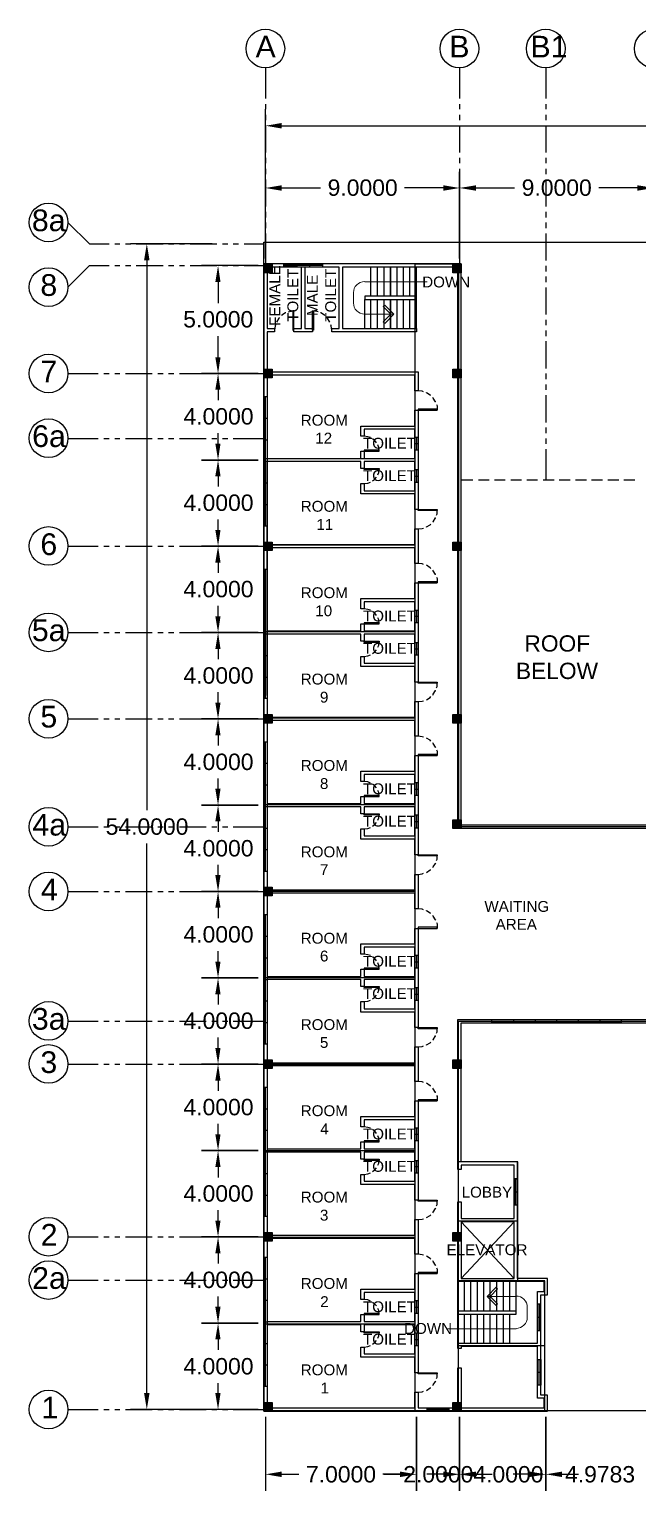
# Model space of a CAD drawing. Header units: metres. Extents: x -7.6 to 67.9, y -7.9 to 65.7.
# Drawn here: x -7.6 to 20.5, y -1.8 to 65.7 of the extents above; entities that cross this region are included whole.
import ezdxf

# ---------------------------------------------------------------- set-up
doc = ezdxf.new("R2010")
doc.units = ezdxf.units.M
for name, color, linetype in [('5 - 5B', 7, 'Continuous'), ('5 - 5C', 3, 'Continuous'), ('5 - 5F', 7, 'Continuous')]:
    doc.layers.add(name, color=color, linetype=linetype)
doc.styles.add('PDF ArialMT', font='arial.ttf')

msp = doc.modelspace()

# ---------------------------------------------------------------- linework, layer by layer
at = {"layer": '5 - 5B'}
for p, q in [((3.211, 55.884), (12.211, 55.884)), ((3.211, 54.884), (3.211, 55.884)), ((12.211, 55.884), (21.211, 55.884)), ((3.211, 49.884), (3.211, 54.884)), ((3.211, 45.884), (3.211, 49.884)), ((3.211, 41.884), (3.211, 45.884)), ((3.211, 37.884), (3.211, 41.884)), ((3.211, 33.884), (3.211, 37.884)), ((3.211, 29.884), (3.211, 33.884)), ((3.211, 25.884), (3.211, 29.884)), ((3.211, 21.884), (3.211, 25.884)), ((3.211, 17.884), (3.211, 21.884)), ((3.211, 13.884), (3.211, 17.884)), ((3.211, 9.884), (3.211, 13.884)), ((3.211, 5.884), (3.211, 9.884)), ((3.211, 1.884), (3.211, 5.884)), ((3.211, 1.884), (10.211, 1.884)), ((10.211, 1.884), (12.211, 1.884)), ((12.211, 1.884), (16.211, 1.884)), ((16.211, 1.884), (21.211, 1.884))]:
    msp.add_line(p, q, dxfattribs=at)
at = {"layer": '5 - 5C'}
for p, q in [((3.211, 55.884), (12.211, 55.884)), ((3.211, 54.884), (3.211, 55.884)), ((12.211, 55.884), (21.211, 55.884)), ((3.211, 49.884), (3.211, 54.884)), ((10.211, 54.884), (3.211, 54.884)), ((10.211, 49.884), (10.211, 54.884)), ((10.211, 54.884), (12.211, 54.884)), ((12.211, 54.884), (12.211, 28.884)), ((3.211, 45.884), (3.211, 49.884)), ((10.211, 49.884), (3.211, 49.884)), ((10.211, 45.884), (10.211, 49.884)), ((3.211, 41.884), (3.211, 45.884)), ((10.211, 45.884), (3.211, 45.884)), ((10.211, 41.884), (10.211, 45.884)), ((3.211, 37.884), (3.211, 41.884)), ((10.211, 41.884), (3.211, 41.884)), ((10.211, 37.884), (10.211, 41.884)), ((3.211, 33.884), (3.211, 37.884)), ((10.211, 37.884), (3.211, 37.884)), ((10.211, 33.884), (10.211, 37.884)), ((3.211, 29.884), (3.211, 33.884)), ((10.211, 33.884), (3.211, 33.884)), ((10.211, 29.884), (10.211, 33.884)), ((3.211, 25.884), (3.211, 29.884)), ((10.211, 29.884), (3.211, 29.884)), ((10.211, 25.884), (10.211, 29.884)), ((12.211, 28.884), (54.211, 28.884)), ((3.211, 21.884), (3.211, 25.884)), ((10.211, 25.884), (3.211, 25.884)), ((10.211, 21.884), (10.211, 25.884)), ((3.211, 17.884), (3.211, 21.884)), ((10.211, 21.884), (3.211, 21.884)), ((10.211, 17.884), (10.211, 21.884)), ((12.211, 19.884), (30.211, 19.884)), ((12.211, 13.384), (12.211, 19.884)), ((3.211, 13.884), (3.211, 17.884)), ((10.211, 17.884), (3.211, 17.884)), ((10.211, 13.884), (10.211, 17.884)), ((3.211, 9.884), (3.211, 13.884)), ((10.211, 13.884), (3.211, 13.884)), ((10.211, 9.884), (10.211, 13.884)), ((14.961, 13.384), (12.211, 13.384)), ((12.211, 10.634), (12.211, 13.384)), ((14.961, 7.884), (14.961, 13.384)), ((14.961, 10.634), (12.211, 10.634)), ((12.211, 7.884), (12.211, 10.634)), ((3.211, 5.884), (3.211, 9.884)), ((10.211, 9.884), (3.211, 9.884)), ((10.211, 5.884), (10.211, 9.884)), ((16.211, 7.884), (12.211, 7.884)), ((12.211, 4.884), (12.211, 7.884)), ((16.211, 4.884), (16.211, 7.884)), ((3.211, 1.884), (3.211, 5.884)), ((10.211, 5.884), (3.211, 5.884)), ((10.211, 1.884), (10.211, 5.884)), ((16.211, 4.884), (12.211, 4.884)), ((12.211, 1.884), (12.211, 4.884)), ((16.211, 1.884), (16.211, 4.884)), ((3.211, 1.884), (10.211, 1.884)), ((10.211, 1.884), (12.211, 1.884)), ((12.211, 1.884), (16.211, 1.884)), ((16.211, 1.884), (21.211, 1.884))]:
    msp.add_line(p, q, dxfattribs=at)
at = {"layer": '5 - 5F', "lineweight": 25}
for points in [[(3.287, 63.946), (3.287, 62.526)], [(12.261, 63.946), (12.261, 62.526)], [(16.253, 63.946), (16.253, 62.526)], [(3.287, 62.273), (3.287, 62.032)], [(12.261, 62.273), (12.261, 62.032)], [(16.253, 62.273), (16.253, 62.032)], [(3.287, 58.661), (3.287, 62.032)], [(3.287, 61.779), (3.287, 61.525)], [(12.261, 61.779), (12.261, 61.525)], [(16.253, 61.779), (16.253, 61.525)], [(3.287, 61.284), (3.287, 60.03)], [(4.035, 61.272), (30.981, 61.272)], [(12.261, 61.284), (12.261, 60.03)], [(16.253, 61.284), (16.253, 60.03)], [(3.287, 59.789), (3.287, 59.535)], [(12.261, 59.789), (12.261, 59.535)], [(16.253, 59.789), (16.253, 59.535)], [(3.287, 59.282), (3.287, 59.041)], [(3.287, 55.137), (3.287, 59.142)], [(3.287, 58.788), (3.287, 57.545)], [(12.261, 59.282), (12.261, 59.041)], [(12.261, 58.788), (12.261, 57.545)], [(16.253, 59.282), (16.253, 59.041)], [(16.253, 58.788), (16.253, 57.545)], [(4.035, 58.395), (5.835, 58.395)], [(11.513, 58.395), (9.713, 58.395)], [(13.021, 58.395), (14.808, 58.395)], [(20.486, 58.395), (18.699, 58.395)], [(-5.851, 56.798), (-4.849, 55.809), (-3.937, 55.809)], [(3.287, 57.292), (3.287, 57.038)], [(3.287, 56.798), (3.287, 56.544)], [(12.261, 57.292), (12.261, 57.038)], [(12.261, 56.798), (12.261, 56.544)], [(16.253, 57.292), (16.253, 57.038)], [(16.253, 56.798), (16.253, 56.544)], [(3.287, 56.291), (3.287, 54.884)], [(12.261, 56.291), (12.261, 54.884)], [(16.253, 56.291), (16.253, 55.049)], [(-3.683, 55.809), (-3.443, 55.809)], [(-3.189, 55.809), (-2.936, 55.809)], [(0.829, 55.809), (-2.948, 55.809)], [(-2.695, 55.809), (-1.44, 55.809)], [(-1.199, 55.809), (-0.946, 55.809)], [(-0.692, 55.809), (-0.451, 55.809)], [(-0.198, 55.809), (1.044, 55.809)], [(1.298, 55.809), (1.551, 55.809)], [(1.792, 55.809), (2.045, 55.809)], [(2.299, 55.809), (3.211, 55.809)], [(-5.851, 53.807), (-4.849, 54.808), (-3.937, 54.808)], [(-3.683, 54.808), (-3.443, 54.808)], [(-3.189, 54.808), (-2.936, 54.808)], [(-2.695, 54.808), (-1.44, 54.808)], [(-2.2, 55.049), (-2.2, 29.637)], [(-1.199, 54.808), (-0.946, 54.808)], [(-0.692, 54.808), (-0.451, 54.808)], [(-0.198, 54.808), (1.044, 54.808)], [(2.945, 54.808), (0.334, 54.808)], [(1.298, 54.808), (1.551, 54.808)], [(1.792, 54.808), (2.045, 54.808)], [(2.299, 54.808), (3.211, 54.808)], [(5.924, 54.808), (4.137, 54.808), (4.732, 54.808)], [(4.732, 54.884), (4.732, 54.732)], [(5.328, 54.884), (5.328, 54.732)], [(8.167, 53.388), (8.167, 54.732)], [(8.471, 53.388), (8.471, 54.732)], [(8.775, 53.388), (8.775, 54.732)], [(9.371, 53.388), (9.371, 54.732)], [(9.663, 53.388), (9.663, 54.732)], [(9.967, 53.388), (9.967, 54.732)], [(10.271, 51.893), (10.271, 54.732)], [(16.253, 54.795), (16.253, 54.542)], [(1.095, 54.047), (1.095, 53.071)], [(16.253, 54.301), (16.253, 54.047)], [(10.271, 53.388), (7.876, 53.388), (7.876, 53.236)], [(16.253, 53.794), (16.253, 52.552)], [(4.339, 52.666), (4.403, 52.691), (4.606, 52.717), (4.555, 52.717), (4.555, 51.817), (4.606, 51.817), (4.606, 52.717)], [(5.721, 52.666), (5.658, 52.691), (5.455, 52.717)], [(7.876, 51.893), (7.876, 53.236), (10.271, 53.236)], [(8.167, 51.893), (8.167, 53.236)], [(8.471, 51.893), (8.471, 53.236)], [(8.775, 51.893), (8.775, 53.236)], [(9.371, 51.893), (9.371, 53.236)], [(9.663, 51.893), (9.663, 53.236)], [(9.967, 51.893), (9.967, 53.236)], [(3.756, 52.07), (3.731, 52.019), (3.706, 51.817)], [(3.934, 52.4), (3.909, 52.374), (3.794, 52.197)], [(4.225, 52.628), (4.213, 52.628), (4.048, 52.514), (4.023, 52.488)], [(6.038, 52.488), (6.012, 52.514), (5.848, 52.628), (5.835, 52.628)], [(6.266, 52.197), (6.152, 52.374), (6.127, 52.4)], [(6.355, 51.817), (6.329, 52.019), (6.304, 52.07)], [(16.253, 52.298), (16.253, 52.057)], [(1.095, 50.575), (1.095, 51.55)], [(16.253, 51.804), (16.253, 51.55)], [(16.253, 51.31), (16.253, 50.055)], [(-5.851, 49.814), (-4.444, 49.814)], [(-4.19, 49.814), (-3.937, 49.814)], [(-3.683, 49.814), (-3.443, 49.814)], [(-3.189, 49.814), (-1.947, 49.814)], [(-1.694, 49.814), (-1.44, 49.814)], [(-1.199, 49.814), (-0.946, 49.814)], [(-0.692, 49.814), (0.55, 49.814)], [(0.803, 49.814), (1.044, 49.814)], [(1.298, 49.814), (1.551, 49.814)], [(1.792, 49.814), (3.211, 49.814)], [(16.253, 49.814), (16.253, 49.561)], [(1.095, 49.066), (1.095, 48.585)], [(3.287, 42.767), (3.287, 48.762)], [(10.601, 48.978), (10.537, 49.003), (10.347, 49.016)], [(10.93, 48.8), (10.905, 48.826), (10.727, 48.927), (10.727, 48.94)], [(11.158, 48.509), (11.146, 48.509), (11.044, 48.686), (11.019, 48.711)], [(16.253, 49.307), (16.253, 49.066)], [(16.253, 48.813), (16.253, 47.558)], [(11.196, 48.382), (11.222, 48.319), (11.234, 48.128), (11.234, 48.166), (10.347, 48.166), (10.347, 48.128), (11.234, 48.128)], [(3.211, 47.761), (3.364, 47.761)], [(16.253, 47.317), (16.253, 47.064)], [(-5.851, 46.823), (-4.444, 46.823)], [(-4.19, 46.823), (-3.937, 46.823)], [(-3.683, 46.823), (-3.443, 46.823)], [(-3.189, 46.823), (-1.947, 46.823)], [(-1.694, 46.823), (-1.44, 46.823)], [(-1.199, 46.823), (-0.946, 46.823)], [(-0.692, 46.823), (0.55, 46.823)], [(0.803, 46.823), (1.044, 46.823)], [(1.095, 46.582), (1.095, 47.064)], [(1.298, 46.823), (1.551, 46.823)], [(1.792, 46.823), (3.211, 46.823)], [(3.211, 46.76), (3.364, 46.76)], [(8.142, 46.861), (8.028, 46.899), (7.85, 46.924)], [(8.421, 46.62), (8.345, 46.722), (8.243, 46.798)], [(10.271, 46.874), (10.271, 46.278)], [(16.253, 46.81), (16.253, 46.57)], [(8.547, 46.227), (8.522, 46.405), (8.484, 46.519)], [(10.195, 46.582), (10.347, 46.582)], [(16.253, 46.316), (16.253, 44.909)], [(3.211, 45.771), (3.364, 45.771)], [(8.484, 45.137), (8.522, 45.251), (8.547, 45.429)], [(10.271, 45.378), (10.271, 44.782)], [(1.095, 45.074), (1.095, 44.592)], [(3.211, 44.77), (3.364, 44.77)], [(7.85, 44.732), (8.028, 44.757), (8.142, 44.795)], [(8.243, 44.858), (8.345, 44.935), (8.421, 45.036)], [(10.195, 45.074), (10.347, 45.074)], [(12.337, 44.909), (12.882, 44.909)], [(13.135, 44.909), (13.63, 44.909)], [(13.883, 44.909), (14.377, 44.909)], [(14.631, 44.909), (15.125, 44.909)], [(15.379, 44.909), (15.873, 44.909)], [(16.127, 44.909), (16.633, 44.909)], [(16.874, 44.909), (17.381, 44.909)], [(17.622, 44.909), (18.129, 44.909)], [(18.37, 44.909), (18.877, 44.909)], [(19.118, 44.909), (19.625, 44.909)], [(19.865, 44.909), (20.372, 44.909)], [(3.211, 43.768), (3.364, 43.768)], [(11.196, 43.274), (11.222, 43.338), (11.234, 43.528)], [(1.095, 42.59), (1.095, 43.071)], [(10.347, 42.64), (10.537, 42.653), (10.601, 42.679)], [(10.727, 42.717), (10.727, 42.729), (10.905, 42.831), (10.93, 42.856)], [(11.019, 42.945), (11.044, 42.97), (11.146, 43.147), (11.158, 43.147)], [(-5.851, 41.842), (-4.444, 41.842)], [(-4.19, 41.842), (-3.937, 41.842)], [(-3.683, 41.842), (-3.443, 41.842)], [(-3.189, 41.842), (-1.947, 41.842)], [(-1.694, 41.842), (-1.44, 41.842)], [(-1.199, 41.842), (-0.946, 41.842)], [(-0.692, 41.842), (0.55, 41.842)], [(0.803, 41.842), (1.044, 41.842)], [(1.298, 41.842), (1.551, 41.842)], [(1.792, 41.842), (3.211, 41.842)], [(1.095, 41.082), (1.095, 40.6)], [(3.287, 34.795), (3.287, 40.777)], [(10.601, 40.993), (10.537, 41.018), (10.347, 41.044)], [(10.93, 40.815), (10.905, 40.841), (10.727, 40.955)], [(11.158, 40.524), (11.146, 40.537), (11.044, 40.701), (11.019, 40.727)], [(11.196, 40.41), (11.222, 40.346), (11.234, 40.144), (11.234, 40.194), (10.347, 40.194), (10.347, 40.144), (11.234, 40.144)], [(1.095, 38.597), (1.095, 39.079)], [(8.142, 38.876), (8.028, 38.914), (7.85, 38.94)], [(8.421, 38.635), (8.345, 38.737), (8.243, 38.813)], [(8.547, 38.243), (8.522, 38.433), (8.484, 38.534)], [(10.195, 38.597), (10.347, 38.597)], [(10.271, 38.889), (10.271, 38.293)], [(-5.851, 37.85), (-4.444, 37.85)], [(-4.19, 37.85), (-3.937, 37.85)], [(-3.683, 37.85), (-3.443, 37.85)], [(-3.189, 37.85), (-1.947, 37.85)], [(-1.694, 37.85), (-1.44, 37.85)], [(-1.199, 37.85), (-0.946, 37.85)], [(-0.692, 37.85), (0.55, 37.85)], [(0.803, 37.85), (1.044, 37.85)], [(1.298, 37.85), (1.551, 37.85)], [(1.792, 37.85), (3.211, 37.85)], [(3.211, 37.786), (3.364, 37.786)], [(8.484, 37.165), (8.522, 37.267), (8.547, 37.444)], [(10.271, 37.393), (10.271, 36.798)], [(1.095, 37.089), (1.095, 36.62)], [(3.211, 36.785), (3.364, 36.785)], [(7.85, 36.747), (8.028, 36.772), (8.142, 36.823)], [(8.243, 36.874), (8.345, 36.95), (8.421, 37.051)], [(10.195, 37.102), (10.347, 37.102)], [(3.211, 35.784), (3.364, 35.784)], [(11.019, 34.96), (11.044, 34.998), (11.146, 35.163), (11.158, 35.175)], [(11.196, 35.289), (11.222, 35.353), (11.234, 35.556)], [(1.095, 34.605), (1.095, 35.087)], [(10.347, 34.656), (10.537, 34.681), (10.601, 34.694)], [(10.727, 34.744), (10.905, 34.846), (10.93, 34.884)], [(-5.851, 33.857), (-4.444, 33.857)], [(-4.19, 33.857), (-3.937, 33.857)], [(-3.683, 33.857), (-3.443, 33.857)], [(-3.189, 33.857), (-1.947, 33.857)], [(-1.694, 33.857), (-1.44, 33.857)], [(-1.199, 33.857), (-0.946, 33.857)], [(-0.692, 33.857), (0.55, 33.857)], [(0.803, 33.857), (1.044, 33.857)], [(1.298, 33.857), (1.551, 33.857)], [(1.792, 33.857), (3.211, 33.857)], [(1.095, 33.097), (1.095, 32.628)], [(3.287, 26.81), (3.287, 32.793)], [(10.601, 33.008), (10.537, 33.033), (10.347, 33.059)], [(10.93, 32.831), (10.905, 32.869), (10.727, 32.97)], [(11.158, 32.539), (11.146, 32.552), (11.044, 32.717), (11.019, 32.742)], [(3.211, 31.804), (3.364, 31.804)], [(11.196, 32.425), (11.222, 32.362), (11.234, 32.159), (11.234, 32.21), (10.347, 32.21), (10.347, 32.159), (11.234, 32.159)], [(1.095, 30.625), (1.095, 31.094)], [(3.211, 30.803), (3.364, 30.803)], [(8.142, 30.891), (8.028, 30.942), (7.85, 30.967)], [(8.421, 30.663), (8.345, 30.765), (8.243, 30.841)], [(8.547, 30.27), (8.522, 30.448), (8.484, 30.549)], [(10.195, 30.613), (10.347, 30.613)], [(10.271, 30.917), (10.271, 30.321)], [(3.211, 29.801), (3.364, 29.801)], [(1.095, 29.117), (1.095, 28.635)], [(8.243, 28.902), (8.345, 28.978), (8.421, 29.066)], [(8.484, 29.18), (8.522, 29.282), (8.547, 29.472)], [(10.195, 29.117), (10.347, 29.117)], [(10.271, 29.421), (10.271, 28.813)], [(-5.851, 28.864), (-4.444, 28.864)], [(-4.19, 28.864), (-3.937, 28.864)], [(-3.683, 28.864), (-3.443, 28.864)], [(-3.189, 28.864), (-1.947, 28.864)], [(-1.694, 28.864), (-1.44, 28.864)], [(-1.199, 28.864), (-0.946, 28.864)], [(-0.692, 28.864), (0.55, 28.864)], [(0.803, 28.864), (1.044, 28.864)], [(1.298, 28.864), (1.551, 28.864)], [(1.792, 28.864), (3.211, 28.864)], [(3.211, 28.8), (3.364, 28.8)], [(7.85, 28.775), (8.028, 28.788), (8.142, 28.838)], [(-2.2, 2.691), (-2.2, 28.103)], [(3.211, 27.812), (3.364, 27.812)], [(1.095, 26.633), (1.095, 27.115)], [(11.019, 26.988), (11.044, 27.013), (11.146, 27.178), (11.158, 27.191)], [(11.196, 27.305), (11.222, 27.368), (11.234, 27.571)], [(10.347, 26.671), (10.537, 26.696), (10.601, 26.722)], [(10.727, 26.76), (10.905, 26.874), (10.93, 26.899)], [(-5.851, 25.872), (-4.444, 25.872)], [(-4.19, 25.872), (-3.937, 25.872)], [(-3.683, 25.872), (-3.443, 25.872)], [(-3.189, 25.872), (-1.947, 25.872)], [(-1.694, 25.872), (-1.44, 25.872)], [(-1.199, 25.872), (-0.946, 25.872)], [(-0.692, 25.872), (0.55, 25.872)], [(0.803, 25.872), (1.044, 25.872)], [(1.298, 25.872), (1.551, 25.872)], [(1.792, 25.872), (3.211, 25.872)], [(1.095, 25.125), (1.095, 24.643)], [(10.601, 25.036), (10.537, 25.061), (10.347, 25.074)], [(10.93, 24.858), (10.905, 24.884), (10.727, 24.985), (10.727, 24.998)], [(3.287, 18.826), (3.287, 24.82)], [(11.196, 24.44), (11.222, 24.377), (11.234, 24.174), (11.234, 24.225), (10.347, 24.225), (10.347, 24.174), (11.234, 24.174)], [(11.158, 24.554), (11.146, 24.567), (11.044, 24.744), (11.019, 24.77)], [(3.211, 23.819), (3.364, 23.819)], [(1.095, 22.64), (1.095, 23.122)], [(8.142, 22.919), (8.028, 22.957), (7.85, 22.983)], [(3.211, 22.818), (3.364, 22.818)], [(8.421, 22.679), (8.345, 22.78), (8.243, 22.856)], [(8.547, 22.286), (8.522, 22.463), (8.484, 22.577)], [(10.195, 22.628), (10.347, 22.628)], [(10.271, 22.932), (10.271, 22.336)], [(3.211, 21.817), (3.364, 21.817)], [(1.095, 21.132), (1.095, 20.651)], [(8.243, 20.917), (8.345, 20.993), (8.421, 21.094)], [(8.484, 21.196), (8.522, 21.31), (8.547, 21.487)], [(10.195, 21.132), (10.347, 21.132)], [(10.271, 21.436), (10.271, 20.841)], [(3.211, 20.828), (3.364, 20.828)], [(7.85, 20.79), (8.028, 20.815), (8.142, 20.853)], [(-5.851, 19.89), (-4.444, 19.89)], [(-4.19, 19.89), (-3.937, 19.89)], [(-3.683, 19.89), (-3.443, 19.89)], [(-3.189, 19.89), (-1.947, 19.89)], [(-1.694, 19.89), (-1.44, 19.89)], [(-1.199, 19.89), (-0.946, 19.89)], [(-0.692, 19.89), (0.55, 19.89)], [(0.803, 19.89), (1.044, 19.89)], [(1.298, 19.89), (1.551, 19.89)], [(1.792, 19.89), (3.211, 19.89)], [(3.211, 19.827), (3.364, 19.827)], [(13.756, 19.89), (19.739, 19.89)], [(14.758, 19.966), (14.758, 19.814)], [(15.759, 19.966), (15.759, 19.814)], [(16.748, 19.966), (16.748, 19.814)], [(17.749, 19.966), (17.749, 19.814)], [(18.75, 19.966), (18.75, 19.814)], [(1.095, 18.648), (1.095, 19.13)], [(11.019, 19.003), (11.044, 19.028), (11.146, 19.206), (11.158, 19.206)], [(11.196, 19.333), (11.222, 19.396), (11.234, 19.586)], [(10.347, 18.699), (10.537, 18.711), (10.601, 18.737)], [(10.727, 18.775), (10.727, 18.788), (10.905, 18.889), (10.93, 18.914)], [(-5.851, 17.9), (-4.444, 17.9)], [(-4.19, 17.9), (-3.937, 17.9)], [(-3.683, 17.9), (-3.443, 17.9)], [(-3.189, 17.9), (-1.947, 17.9)], [(-1.694, 17.9), (-1.44, 17.9)], [(-1.199, 17.9), (-0.946, 17.9)], [(-0.692, 17.9), (0.55, 17.9)], [(0.803, 17.9), (1.044, 17.9)], [(1.298, 17.9), (1.551, 17.9)], [(1.792, 17.9), (3.211, 17.9)], [(1.095, 17.14), (1.095, 16.658)], [(10.601, 17.051), (10.537, 17.076), (10.347, 17.102)], [(10.93, 16.874), (10.905, 16.899), (10.727, 17.013)], [(3.287, 10.853), (3.287, 16.836)], [(11.196, 16.455), (11.222, 16.405), (11.234, 16.202), (11.234, 16.253), (10.347, 16.253), (10.347, 16.202), (11.234, 16.202)], [(11.158, 16.582), (11.146, 16.582), (11.044, 16.76), (11.019, 16.785)], [(3.211, 15.834), (3.364, 15.834)], [(1.095, 14.656), (1.095, 15.137)], [(8.142, 14.935), (8.028, 14.973), (7.85, 14.998)], [(8.421, 14.694), (8.345, 14.795), (8.243, 14.871)], [(10.271, 14.947), (10.271, 14.352)], [(3.211, 14.846), (3.364, 14.846)], [(8.547, 14.301), (8.522, 14.478), (8.484, 14.592)], [(10.195, 14.656), (10.347, 14.656)], [(3.211, 13.845), (3.364, 13.845)], [(1.095, 13.147), (1.095, 12.666)], [(3.211, 12.843), (3.364, 12.843)], [(7.85, 12.805), (8.028, 12.831), (8.142, 12.869)], [(8.243, 12.932), (8.345, 13.008), (8.421, 13.109)], [(8.484, 13.224), (8.522, 13.325), (8.547, 13.502)], [(10.195, 13.16), (10.347, 13.16)], [(10.271, 13.452), (10.271, 12.856)], [(14.783, 12.59), (14.783, 11.398), (14.935, 11.398), (14.935, 12.59), (14.783, 12.59), (14.935, 12.59)], [(14.859, 11.398), (14.859, 12.59)], [(3.211, 11.842), (3.364, 11.842)], [(11.196, 11.348), (11.222, 11.411), (11.234, 11.614)], [(14.783, 11.994), (14.935, 11.994)], [(1.095, 10.663), (1.095, 11.145)], [(10.727, 10.803), (10.905, 10.904), (10.93, 10.929)], [(11.019, 11.018), (11.044, 11.056), (11.146, 11.221), (11.158, 11.234)], [(14.783, 11.398), (14.935, 11.398)], [(10.347, 10.714), (10.537, 10.739), (10.601, 10.752)], [(12.337, 10.613), (14.783, 7.989)], [(14.783, 10.613), (12.337, 7.989)], [(-5.851, 9.916), (-4.444, 9.916)], [(-4.19, 9.916), (-3.937, 9.916)], [(-3.683, 9.916), (-3.443, 9.916)], [(-3.189, 9.916), (-1.947, 9.916)], [(-1.694, 9.916), (-1.44, 9.916)], [(-1.199, 9.916), (-0.946, 9.916)], [(-0.692, 9.916), (0.55, 9.916)], [(0.803, 9.916), (1.044, 9.916)], [(1.298, 9.916), (1.551, 9.916)], [(1.792, 9.916), (3.211, 9.916)], [(1.095, 9.155), (1.095, 8.686)], [(3.287, 2.995), (3.287, 8.978)], [(10.601, 9.066), (10.537, 9.092), (10.347, 9.117)], [(10.93, 8.889), (10.905, 8.914), (10.727, 9.028)], [(11.158, 8.597), (11.146, 8.61), (11.044, 8.775), (11.019, 8.8)], [(11.196, 8.483), (11.222, 8.42), (11.234, 8.217), (11.234, 8.268), (10.347, 8.268), (10.347, 8.217), (11.234, 8.217)], [(-5.851, 7.913), (-4.444, 7.913)], [(-4.19, 7.913), (-3.937, 7.913)], [(-3.683, 7.913), (-3.443, 7.913)], [(-3.189, 7.913), (-1.947, 7.913)], [(-1.694, 7.913), (-1.44, 7.913)], [(-1.199, 7.913), (-0.946, 7.913)], [(-0.692, 7.913), (0.55, 7.913)], [(0.803, 7.913), (1.044, 7.913)], [(1.298, 7.913), (1.551, 7.913)], [(1.792, 7.913), (3.211, 7.913)], [(3.211, 7.976), (3.364, 7.976)], [(12.185, 4.998), (12.185, 7.85)], [(12.185, 6.341), (14.884, 6.341), (14.884, 7.85)], [(12.489, 6.493), (12.489, 7.85)], [(12.781, 6.493), (12.781, 7.85)], [(13.085, 6.493), (13.085, 7.85)], [(13.389, 6.493), (13.389, 7.85)], [(13.68, 6.493), (13.68, 7.85)], [(13.985, 6.493), (13.985, 7.85)], [(14.289, 6.493), (14.289, 7.85)], [(14.58, 6.493), (14.58, 7.85)], [(1.095, 6.684), (1.095, 7.153)], [(3.211, 6.988), (3.364, 6.988)], [(8.142, 6.95), (8.028, 7), (7.85, 7.026)], [(8.421, 6.722), (8.345, 6.81), (8.243, 6.886)], [(10.271, 6.975), (10.271, 6.367)], [(15.949, 6.798), (15.949, 5.594)], [(8.547, 6.329), (8.522, 6.506), (8.484, 6.608)], [(10.195, 6.671), (10.347, 6.671)], [(12.185, 6.493), (14.884, 6.493)], [(12.489, 4.998), (12.489, 6.341)], [(12.781, 4.998), (12.781, 6.341)], [(13.085, 4.998), (13.085, 6.341)], [(13.389, 4.998), (13.389, 6.341)], [(13.68, 4.998), (13.68, 6.341)], [(13.985, 4.998), (13.985, 6.341)], [(14.289, 4.998), (14.289, 6.341)], [(14.58, 4.998), (14.58, 6.341)], [(15.873, 6.202), (16.025, 6.202)], [(3.211, 5.986), (3.364, 5.986)], [(8.484, 5.239), (8.522, 5.34), (8.547, 5.53)], [(10.271, 5.48), (10.271, 4.871)], [(1.095, 5.175), (1.095, 4.694)], [(3.211, 4.985), (3.364, 4.985)], [(7.85, 4.82), (8.028, 4.846), (8.142, 4.897)], [(8.243, 4.96), (8.345, 5.036), (8.421, 5.125)], [(10.195, 5.175), (10.347, 5.175)], [(15.949, 3.059), (15.949, 4.25)], [(3.211, 3.997), (3.364, 3.997)], [(11.196, 3.363), (11.222, 3.426), (11.234, 3.629)], [(15.873, 3.654), (16.025, 3.654)], [(1.095, 2.691), (1.095, 3.16)], [(10.347, 2.729), (10.537, 2.755), (10.601, 2.78)], [(10.727, 2.818), (10.905, 2.932), (10.93, 2.957)], [(11.019, 3.046), (11.044, 3.071), (11.146, 3.236), (11.158, 3.249)], [(-5.851, 1.931), (-4.444, 1.931)], [(-4.19, 1.931), (-3.937, 1.931)], [(-3.683, 1.931), (-3.443, 1.931)], [(-3.189, 1.931), (-1.947, 1.931)], [(0.829, 1.931), (-2.948, 1.931)], [(-1.694, 1.931), (-1.44, 1.931)], [(-1.199, 1.931), (-0.946, 1.931)], [(-0.692, 1.931), (0.55, 1.931)], [(2.945, 1.931), (0.334, 1.931)], [(0.803, 1.931), (1.044, 1.931)], [(1.298, 1.931), (1.551, 1.931)], [(1.792, 1.931), (3.211, 1.931)], [(3.287, 1.601), (3.287, -1.821)], [(11.767, 1.931), (10.765, 1.931)], [(4.035, -1.06), (4.834, -1.06)], [(8.763, -1.06), (9.511, -1.06), (8.712, -1.06)], [(11.513, -1.06), (10.753, -1.06)], [(13.021, -1.06), (13.769, -1.06)], [(15.493, -1.06), (14.745, -1.06)], [(17.001, -1.06), (17.762, -1.06)]]:
    msp.add_lwpolyline(points, dxfattribs=at)
for points in [[(12.261, 59.142), (12.261, 55.137)], [(3.211, 54.884), (3.604, 54.884), (3.604, 54.478), (3.211, 54.478)], [(5.924, 54.884), (5.924, 54.732), (4.137, 54.732), (4.137, 54.884)], [(9.067, 54.732), (9.067, 53.388)], [(11.944, 54.884), (12.337, 54.884), (12.337, 54.478), (11.944, 54.478)], [(5.455, 52.717), (5.505, 52.717), (5.505, 51.817), (5.455, 51.817)], [(9.067, 53.236), (9.067, 51.893)], [(3.211, 50.017), (3.604, 50.017), (3.604, 49.624), (3.211, 49.624)], [(11.944, 50.017), (12.337, 50.017), (12.337, 49.624), (11.944, 49.624)], [(0.334, 49.814), (2.945, 49.814)], [(3.211, 48.762), (3.364, 48.762), (3.364, 42.767), (3.211, 42.767)], [(10.195, 46.874), (10.347, 46.874), (10.347, 46.278), (10.195, 46.278)], [(7.85, 46.278), (7.85, 46.227), (8.547, 46.227), (8.547, 46.278)], [(0.334, 45.822), (2.945, 45.822)], [(7.85, 45.378), (7.85, 45.429), (8.547, 45.429), (8.547, 45.378)], [(10.195, 45.378), (10.347, 45.378), (10.347, 44.782), (10.195, 44.782)], [(11.234, 43.528), (11.234, 43.49), (10.347, 43.49), (10.347, 43.528)], [(3.211, 42.032), (3.604, 42.032), (3.604, 41.639), (3.211, 41.639)], [(11.944, 42.032), (12.337, 42.032), (12.337, 41.639), (11.944, 41.639)], [(0.334, 41.842), (2.945, 41.842)], [(3.211, 40.777), (3.364, 40.777), (3.364, 34.795), (3.211, 34.795)], [(10.195, 38.889), (10.347, 38.889), (10.347, 38.293), (10.195, 38.293)], [(0.334, 37.85), (2.945, 37.85)], [(7.85, 38.293), (7.85, 38.243), (8.547, 38.243), (8.547, 38.293)], [(7.85, 37.393), (7.85, 37.444), (8.547, 37.444), (8.547, 37.393)], [(10.195, 37.393), (10.347, 37.393), (10.347, 36.798), (10.195, 36.798)], [(11.234, 35.556), (11.234, 35.505), (10.347, 35.505), (10.347, 35.556)], [(0.334, 33.857), (2.945, 33.857)], [(3.211, 34.06), (3.604, 34.06), (3.604, 33.654), (3.211, 33.654)], [(11.944, 34.06), (12.337, 34.06), (12.337, 33.654), (11.944, 33.654)], [(3.211, 32.793), (3.364, 32.793), (3.364, 26.81), (3.211, 26.81)], [(10.195, 30.917), (10.347, 30.917), (10.347, 30.321), (10.195, 30.321)], [(0.334, 29.865), (2.945, 29.865)], [(7.85, 30.321), (7.85, 30.27), (8.547, 30.27), (8.547, 30.321)], [(7.85, 29.421), (7.85, 29.472), (8.547, 29.472), (8.547, 29.421)], [(10.195, 29.421), (10.347, 29.421), (10.347, 28.813), (10.195, 28.813)], [(11.944, 29.193), (12.337, 29.193), (12.337, 28.788), (11.944, 28.788)], [(11.234, 27.571), (11.234, 27.52), (10.347, 27.52), (10.347, 27.571)], [(0.334, 25.872), (2.945, 25.872)], [(3.211, 26.075), (3.604, 26.075), (3.604, 25.682), (3.211, 25.682)], [(3.211, 24.82), (3.364, 24.82), (3.364, 18.826), (3.211, 18.826)], [(7.85, 22.336), (7.85, 22.286), (8.547, 22.286), (8.547, 22.336)], [(10.195, 22.932), (10.347, 22.932), (10.347, 22.336), (10.195, 22.336)], [(0.334, 21.88), (2.945, 21.88)], [(7.85, 21.436), (7.85, 21.487), (8.547, 21.487), (8.547, 21.436)], [(10.195, 21.436), (10.347, 21.436), (10.347, 20.841), (10.195, 20.841)], [(19.739, 19.966), (19.739, 19.814), (13.756, 19.814), (13.756, 19.966)], [(11.234, 19.586), (11.234, 19.535), (10.347, 19.535), (10.347, 19.586)], [(0.334, 17.9), (2.945, 17.9)], [(3.211, 18.09), (3.604, 18.09), (3.604, 17.698), (3.211, 17.698)], [(11.944, 18.09), (12.337, 18.09), (12.337, 17.698), (11.944, 17.698)], [(3.211, 16.836), (3.364, 16.836), (3.364, 10.853), (3.211, 10.853)], [(10.195, 14.947), (10.347, 14.947), (10.347, 14.352), (10.195, 14.352)], [(7.85, 14.352), (7.85, 14.301), (8.547, 14.301), (8.547, 14.352)], [(0.334, 13.908), (2.945, 13.908)], [(7.85, 13.452), (7.85, 13.502), (8.547, 13.502), (8.547, 13.452)], [(10.195, 13.452), (10.347, 13.452), (10.347, 12.856), (10.195, 12.856)], [(11.234, 11.614), (11.234, 11.563), (10.347, 11.563), (10.347, 11.614)], [(0.334, 9.916), (2.945, 9.916)], [(3.211, 10.118), (3.604, 10.118), (3.604, 9.713), (3.211, 9.713)], [(11.944, 10.118), (12.337, 10.118), (12.337, 9.713), (11.944, 9.713)], [(3.211, 8.978), (3.364, 8.978), (3.364, 2.995), (3.211, 2.995)], [(10.195, 6.975), (10.347, 6.975), (10.347, 6.367), (10.195, 6.367)], [(15.873, 5.594), (16.025, 5.594), (16.025, 6.798), (15.873, 6.798)], [(7.85, 6.367), (7.85, 6.329), (8.547, 6.329), (8.547, 6.367)], [(0.334, 5.923), (2.945, 5.923)], [(7.85, 5.48), (7.85, 5.53), (8.547, 5.53), (8.547, 5.48)], [(10.195, 5.48), (10.347, 5.48), (10.347, 4.871), (10.195, 4.871)], [(15.873, 4.25), (16.025, 4.25), (16.025, 3.059), (15.873, 3.059)], [(11.234, 3.629), (11.234, 3.578), (10.347, 3.578), (10.347, 3.629)], [(3.211, 2.26), (3.604, 2.26), (3.604, 1.855), (3.211, 1.855)], [(11.944, 2.26), (12.337, 2.26), (12.337, 1.855), (11.944, 1.855)], [(10.271, -1.821), (10.271, 1.601)], [(10.765, 2.007), (11.767, 2.007), (11.767, 1.855), (10.765, 1.855)], [(12.261, -1.821), (12.261, 1.601)], [(16.253, -1.821), (16.253, 1.601)]]:
    msp.add_lwpolyline(points, close=True, dxfattribs=at)
at = {"layer": '5 - 5F', "lineweight": 30}
for points in [[(21.171, 28.94), (12.337, 28.94), (12.337, 54.884), (3.211, 54.884), (3.211, 1.855), (16.329, 1.855), (16.329, 2.602), (16.025, 2.602), (16.025, 7.241), (16.329, 7.241), (16.329, 7.989), (14.935, 7.989), (14.935, 13.376), (12.337, 13.376), (12.337, 19.814), (30.144, 19.814)], [(54.238, 28.788), (12.185, 28.788), (12.185, 54.732), (6.849, 54.732), (6.849, 51.893), (10.271, 51.893), (10.271, 51.741), (6.355, 51.741), (6.355, 51.893), (6.697, 51.893), (6.697, 54.732), (5.1, 54.732), (5.1, 51.893), (5.455, 51.893), (5.455, 51.741), (4.606, 51.741), (4.606, 51.893), (4.96, 51.893), (4.96, 54.732), (3.364, 54.732), (3.364, 51.893), (3.706, 51.893), (3.706, 51.741), (3.364, 51.741), (3.364, 49.89), (10.347, 49.89), (10.347, 49.016), (10.195, 49.016), (10.195, 49.738), (3.364, 49.738), (3.364, 45.898), (7.698, 45.898), (7.698, 46.227), (7.85, 46.227), (7.85, 45.898), (10.195, 45.898), (10.195, 47.254), (7.85, 47.254), (7.85, 46.924), (7.698, 46.924), (7.698, 47.393), (10.195, 47.393), (10.195, 48.128), (10.347, 48.128), (10.347, 43.528), (10.195, 43.528), (10.195, 44.263), (7.698, 44.263), (7.698, 44.732), (7.85, 44.732), (7.85, 44.402), (10.195, 44.402), (10.195, 45.758), (7.85, 45.758), (7.85, 45.429), (7.698, 45.429), (7.698, 45.758), (3.364, 45.758), (3.364, 41.918), (10.195, 41.918), (10.195, 42.64), (10.347, 42.64), (10.347, 41.044), (10.195, 41.044), (10.195, 41.766), (3.364, 41.766), (3.364, 37.926), (7.698, 37.926), (7.698, 38.243), (7.85, 38.243), (7.85, 37.926), (10.195, 37.926), (10.195, 39.269), (7.85, 39.269), (7.85, 38.94), (7.698, 38.94), (7.698, 39.421), (10.195, 39.421), (10.195, 40.144), (10.347, 40.144), (10.347, 35.556), (10.195, 35.556), (10.195, 36.278), (7.698, 36.278), (7.698, 36.747), (7.85, 36.747), (7.85, 36.43), (10.195, 36.43), (10.195, 37.774), (7.85, 37.774), (7.85, 37.444), (7.698, 37.444), (7.698, 37.774), (3.364, 37.774), (3.364, 33.933), (10.195, 33.933), (10.195, 34.656), (10.347, 34.656), (10.347, 33.059), (10.195, 33.059), (10.195, 33.781), (3.364, 33.781), (3.364, 29.941), (7.698, 29.941), (7.698, 30.27), (7.85, 30.27), (7.85, 29.941), (10.195, 29.941), (10.195, 31.284), (7.85, 31.284), (7.85, 30.967), (7.698, 30.967), (7.698, 31.436), (10.195, 31.436), (10.195, 32.159), (10.347, 32.159), (10.347, 27.571), (10.195, 27.571), (10.195, 28.293), (7.698, 28.293), (7.698, 28.775), (7.85, 28.775), (7.85, 28.445), (10.195, 28.445), (10.195, 29.789), (7.85, 29.789), (7.85, 29.472), (7.698, 29.472), (7.698, 29.789), (3.364, 29.789), (3.364, 25.948), (10.195, 25.948), (10.195, 26.671), (10.347, 26.671), (10.347, 25.074), (10.195, 25.074), (10.195, 25.796), (3.364, 25.796), (3.364, 21.956), (7.698, 21.956), (7.698, 22.286), (7.85, 22.286), (7.85, 21.956), (10.195, 21.956), (10.195, 23.312), (7.85, 23.312), (7.85, 22.983), (7.698, 22.983), (7.698, 23.452), (10.195, 23.452), (10.195, 24.174), (10.347, 24.174), (10.347, 19.586), (10.195, 19.586), (10.195, 20.308), (7.698, 20.308), (7.698, 20.79), (7.85, 20.79), (7.85, 20.461), (10.195, 20.461), (10.195, 21.817), (7.85, 21.817), (7.85, 21.487), (7.698, 21.487), (7.698, 21.817), (3.364, 21.817), (3.364, 17.964), (10.195, 17.964), (10.195, 18.699), (10.347, 18.699), (10.347, 17.102), (10.195, 17.102), (10.195, 17.824), (3.364, 17.824), (3.364, 13.984), (7.698, 13.984), (7.698, 14.301), (7.85, 14.301), (7.85, 13.984), (10.195, 13.984), (10.195, 15.327), (7.85, 15.327), (7.85, 14.998), (7.698, 14.998), (7.698, 15.48), (10.195, 15.48), (10.195, 16.202), (10.347, 16.202), (10.347, 11.614), (10.195, 11.614), (10.195, 12.336), (7.698, 12.336), (7.698, 12.805), (7.85, 12.805), (7.85, 12.488), (10.195, 12.488), (10.195, 13.832), (7.85, 13.832), (7.85, 13.502), (7.698, 13.502), (7.698, 13.832), (3.364, 13.832), (3.364, 9.992), (10.195, 9.992), (10.195, 10.714), (10.347, 10.714), (10.347, 9.117), (10.195, 9.117), (10.195, 9.839), (3.364, 9.839), (3.364, 5.999), (7.698, 5.999), (7.698, 6.329), (7.85, 6.329), (7.85, 5.999), (10.195, 5.999), (10.195, 7.343), (7.85, 7.343), (7.85, 7.026), (7.698, 7.026), (7.698, 7.495), (10.195, 7.495), (10.195, 8.217), (10.347, 8.217), (10.347, 3.629), (10.195, 3.629), (10.195, 4.352), (7.698, 4.352), (7.698, 4.82), (7.85, 4.82), (7.85, 4.504), (10.195, 4.504), (10.195, 5.847), (7.85, 5.847), (7.85, 5.53), (7.698, 5.53), (7.698, 5.847), (3.364, 5.847), (3.364, 2.007), (10.195, 2.007), (10.195, 2.729), (10.347, 2.729), (10.347, 2.007), (12.185, 2.007), (12.185, 3.857), (12.337, 3.857), (12.337, 2.007), (16.177, 2.007), (16.177, 2.463), (15.873, 2.463), (15.873, 4.846), (12.337, 4.846), (12.337, 4.757), (12.185, 4.757), (12.185, 4.998), (15.873, 4.998), (15.873, 7.393), (16.177, 7.393), (16.177, 7.85), (12.185, 7.85), (12.185, 11.538), (12.337, 11.538), (12.337, 10.765), (14.783, 10.765), (14.783, 13.236), (12.337, 13.236), (12.337, 13.033), (12.185, 13.033), (12.185, 19.966), (21.171, 19.966)], [(3.364, 34.935), (3.364, 45.758)]]:
    msp.add_lwpolyline(points, dxfattribs=at)
at = {"layer": '5 - 5F', "lineweight": 20}
for points in [[(7.876, 54.06), (10.765, 54.06)], [(7.356, 53.071), (7.356, 53.553)], [(9.219, 52.564), (7.876, 52.564)], [(14.884, 7.165), (13.541, 7.165)], [(15.391, 6.189), (15.391, 6.658)], [(11.691, 5.67), (14.884, 5.67)]]:
    msp.add_lwpolyline(points, dxfattribs=at)
for points in [[(8.801, 52.134), (8.725, 52.21), (9.08, 52.564), (8.725, 52.919), (8.801, 52.983), (9.219, 52.564)], [(13.959, 7.596), (14.023, 7.52), (13.68, 7.165), (14.023, 6.823), (13.959, 6.747), (13.541, 7.165)]]:
    msp.add_lwpolyline(points, close=True, dxfattribs=at)
at = {"layer": '5 - 5F', "lineweight": 30}
msp.add_lwpolyline([(14.783, 7.989), (14.783, 10.613), (12.337, 10.613), (12.337, 7.989)], close=True, dxfattribs=at)
at = {"layer": '5 - 5F', "lineweight": 25}
for centre in [(3.281, 64.839), (12.255, 64.839), (16.247, 64.839), (21.241, 64.839), (-6.744, 56.804), (-6.744, 53.813), (-6.744, 49.82), (-6.744, 46.829), (-6.744, 41.848), (-6.744, 37.856), (-6.744, 33.864), (-6.744, 28.87), (-6.744, 25.879), (-6.744, 19.897), (-6.744, 17.907), (-6.744, 9.922), (-6.744, 7.919), (-6.744, 1.937)]:
    msp.add_circle(centre, 0.894, dxfattribs=at)
at = {"layer": '5 - 5F', "lineweight": 20}
for centre, start, end in [((7.869, 53.559), 89.99974, 180.00026), ((7.869, 53.078), 179.99974, 270.00026), ((14.878, 6.665), 359.99985, 90.00015), ((14.878, 6.196), 269.99985, 0.00015)]:
    msp.add_arc(centre, 0.513, start, end, dxfattribs=at)
at = {"layer": '5 - 5F', "transparency": 33554559}
for points in [[(4.035, 61.398), (4.035, 61.145), (3.287, 61.272)], [(4.035, 58.521), (4.035, 58.268), (3.287, 58.395)], [(11.513, 58.521), (11.513, 58.268), (12.261, 58.395)], [(13.021, 58.521), (13.021, 58.268), (12.261, 58.395)], [(20.486, 58.521), (20.486, 58.268), (21.247, 58.395)], [(-2.327, 55.049), (-2.074, 55.049), (-2.2, 55.809)], [(0.968, 54.047), (1.209, 54.047), (1.095, 54.808)], [(3.604, 54.884), (3.211, 54.884), (3.604, 54.478)], [(3.211, 54.884), (3.604, 54.478), (3.211, 54.478)], [(12.337, 54.884), (11.944, 54.884), (12.337, 54.478)], [(11.944, 54.884), (12.337, 54.478), (11.944, 54.478)], [(0.968, 50.575), (1.209, 50.575), (1.095, 49.814)], [(3.604, 50.017), (3.211, 50.017), (3.604, 49.624)], [(3.211, 50.017), (3.604, 49.624), (3.211, 49.624)], [(12.337, 50.017), (11.944, 50.017), (12.337, 49.624)], [(11.944, 50.017), (12.337, 49.624), (11.944, 49.624)], [(0.968, 49.066), (1.209, 49.066), (1.095, 49.814)], [(0.968, 46.582), (1.209, 46.582), (1.095, 45.822)], [(0.968, 45.074), (1.209, 45.074), (1.095, 45.822)], [(0.968, 42.59), (1.209, 42.59), (1.095, 41.842)], [(3.604, 42.032), (3.211, 42.032), (3.604, 41.639)], [(3.211, 42.032), (3.604, 41.639), (3.211, 41.639)], [(12.337, 42.032), (11.944, 42.032), (12.337, 41.639)], [(11.944, 42.032), (12.337, 41.639), (11.944, 41.639)], [(0.968, 41.082), (1.209, 41.082), (1.095, 41.842)], [(0.968, 38.597), (1.209, 38.597), (1.095, 37.85)], [(0.968, 37.089), (1.209, 37.089), (1.095, 37.85)], [(0.968, 34.605), (1.209, 34.605), (1.095, 33.857)], [(0.968, 33.097), (1.209, 33.097), (1.095, 33.857)], [(3.604, 34.06), (3.211, 34.06), (3.604, 33.654)], [(3.211, 34.06), (3.604, 33.654), (3.211, 33.654)], [(12.337, 34.06), (11.944, 34.06), (12.337, 33.654)], [(11.944, 34.06), (12.337, 33.654), (11.944, 33.654)], [(0.968, 30.625), (1.209, 30.625), (1.095, 29.865)], [(0.968, 29.117), (1.209, 29.117), (1.095, 29.865)], [(12.337, 29.193), (11.944, 29.193), (12.337, 28.788)], [(11.944, 29.193), (12.337, 28.788), (11.944, 28.788)], [(0.968, 26.633), (1.209, 26.633), (1.095, 25.872)], [(0.968, 25.125), (1.209, 25.125), (1.095, 25.872)], [(3.604, 26.075), (3.211, 26.075), (3.604, 25.682)], [(3.211, 26.075), (3.604, 25.682), (3.211, 25.682)], [(0.968, 22.64), (1.209, 22.64), (1.095, 21.88)], [(0.968, 21.132), (1.209, 21.132), (1.095, 21.88)], [(0.968, 18.648), (1.209, 18.648), (1.095, 17.9)], [(0.968, 17.14), (1.209, 17.14), (1.095, 17.9)], [(3.604, 18.09), (3.211, 18.09), (3.604, 17.698)], [(3.211, 18.09), (3.604, 17.698), (3.211, 17.698)], [(12.337, 18.09), (11.944, 18.09), (12.337, 17.698)], [(11.944, 18.09), (12.337, 17.698), (11.944, 17.698)], [(0.968, 14.656), (1.209, 14.656), (1.095, 13.908)], [(0.968, 13.147), (1.209, 13.147), (1.095, 13.908)], [(0.968, 10.663), (1.209, 10.663), (1.095, 9.916)], [(0.968, 9.155), (1.209, 9.155), (1.095, 9.916)], [(3.604, 10.118), (3.211, 10.118), (3.604, 9.713)], [(3.211, 10.118), (3.604, 9.713), (3.211, 9.713)], [(12.337, 10.118), (11.944, 10.118), (12.337, 9.713)], [(11.944, 10.118), (12.337, 9.713), (11.944, 9.713)], [(0.968, 6.684), (1.209, 6.684), (1.095, 5.923)], [(0.968, 5.175), (1.209, 5.175), (1.095, 5.923)], [(-2.327, 2.691), (-2.074, 2.691), (-2.2, 1.931)], [(0.968, 2.691), (1.209, 2.691), (1.095, 1.931)], [(3.604, 2.26), (3.211, 2.26), (3.604, 1.855)], [(3.211, 2.26), (3.604, 1.855), (3.211, 1.855)], [(12.337, 2.26), (11.944, 2.26), (12.337, 1.855)], [(11.944, 2.26), (12.337, 1.855), (11.944, 1.855)], [(4.035, -0.934), (4.035, -1.187), (3.287, -1.06)], [(9.511, -0.934), (9.511, -1.187), (10.271, -1.06)], [(9.511, -0.934), (9.511, -1.187), (10.271, -1.06)], [(11.513, -0.934), (11.513, -1.187), (12.261, -1.06)], [(13.021, -0.934), (13.021, -1.187), (12.261, -1.06)], [(15.493, -0.934), (15.493, -1.187), (16.253, -1.06)], [(17.001, -0.934), (17.001, -1.187), (16.253, -1.06)]]:
    msp.add_solid(points, dxfattribs=at)

# ---------------------------------------------------------------- texts
at = {"layer": '5 - 5F', "attachment_point": 4, "style": 'PDF ArialMT'}
for s, insert, char_height in [('A', (2.828, 64.929), 1.003), ('B', (11.789, 64.929), 1.003), ('B1', (15.54, 64.929), 1.0035), ('9.0000', (6.161, 58.407), 0.7586), ('9.0000', (15.135, 58.407), 0.7586), ('8a', (-7.515, 56.893), 1.0035), ('8', (-7.122, 53.902), 1.003), ('DOWN', (10.534, 54.046), 0.5017), ('5.0000', (-0.518, 52.323), 0.7586), ('7', (-7.122, 49.909), 1.003), ('4.0000', (-0.506, 47.836), 0.7586), ('6a', (-7.502, 46.918), 1.0035), ('ROOM', (4.919, 47.658), 0.5017), ('12', (5.591, 46.834), 0.5017), ('TOILET', (7.796, 46.593), 0.5017), ('TOILET', (7.796, 45.097), 0.5017), ('4.0000', (-0.506, 43.843), 0.7586), ('ROOM', (4.919, 43.678), 0.5017), ('11', (5.641, 42.841), 0.5017), ('6', (-7.122, 41.924), 1.003), ('4.0000', (-0.506, 39.851), 0.7586), ('ROOM', (4.919, 39.685), 0.5017), ('10', (5.591, 38.849), 0.5017), ('TOILET', (7.796, 38.608), 0.5017), ('5a', (-7.515, 37.944), 1.0035), ('TOILET', (7.796, 37.112), 0.5017), ('ROOF', (15.262, 37.338), 0.7526), ('4.0000', (-0.506, 35.858), 0.7586), ('ROOM', (4.919, 35.693), 0.5017), ('BELOW', (14.869, 36.071), 0.7526), ('5', (-7.122, 33.952), 1.003), ('9', (5.806, 34.856), 0.502), ('4.0000', (-0.506, 31.866), 0.7586), ('ROOM', (4.919, 31.7), 0.5017), ('8', (5.806, 30.863), 0.502), ('TOILET', (7.796, 30.623), 0.5017), ('4a', (-7.49, 28.958), 1.0035), ('54.0000', (-4.105, 28.874), 0.7586), ('TOILET', (7.796, 29.127), 0.5017), ('4.0000', (-0.506, 27.873), 0.7586), ('ROOM', (4.919, 27.707), 0.5017), ('7', (5.806, 26.884), 0.502), ('4', (-7.097, 25.967), 1.003), ('WAITING', (13.411, 25.185), 0.5017), ('AREA', (13.931, 24.361), 0.5017), ('4.0000', (-0.506, 23.893), 0.7586), ('ROOM', (4.919, 23.715), 0.5017), ('6', (5.806, 22.891), 0.502), ('TOILET', (7.796, 22.65), 0.5017), ('TOILET', (7.796, 21.155), 0.5017), ('3a', (-7.515, 19.984), 1.0035), ('4.0000', (-0.506, 19.901), 0.7586), ('ROOM', (4.919, 19.722), 0.5017), ('5', (5.806, 18.898), 0.502), ('3', (-7.122, 17.982), 1.003), ('4.0000', (-0.506, 15.908), 0.7586), ('ROOM', (4.919, 15.742), 0.5017), ('4', (5.819, 14.906), 0.502), ('TOILET', (7.796, 14.665), 0.5017), ('TOILET', (7.796, 13.169), 0.5017), ('4.0000', (-0.506, 11.915), 0.7586), ('LOBBY', (12.359, 11.978), 0.5017), ('ROOM', (4.919, 11.75), 0.5017), ('3', (5.806, 10.913), 0.502), ('2', (-7.109, 10.009), 1.003), ('ELEVATOR', (11.662, 9.316), 0.5017), ('2a', (-7.502, 8.006), 1.0035), ('4.0000', (-0.506, 7.923), 0.7586), ('ROOM', (4.919, 7.757), 0.5017), ('2', (5.819, 6.921), 0.502), ('TOILET', (7.796, 6.68), 0.5017), ('TOILET', (7.796, 5.184), 0.5017), ('DOWN', (9.697, 5.679), 0.5017), ('4.0000', (-0.506, 3.93), 0.7586), ('ROOM', (4.919, 3.765), 0.5017), ('1', (5.832, 2.928), 0.502), ('1', (-7.071, 2.024), 1.003), ('7.0000', (5.16, -1.063), 0.7586), ('2.00004.0000', (9.659, -1.063), 0.75862), ('4.9783', (17.138, -1.063), 0.7586)]:
    msp.add_mtext(s, dxfattribs=dict(at, insert=insert, char_height=char_height))
at = {"layer": '5 - 5F', "char_height": 0.5017, "attachment_point": 4, "rotation": 90, "style": 'PDF ArialMT'}
for s, insert in [('FEMALE', (3.719, 52.022)), ('TOILET', (4.556, 52.212)), ('MALE', (5.456, 52.478)), ('TOILET', (6.305, 52.212))]:
    msp.add_mtext(s, dxfattribs=dict(at, insert=insert))

doc.saveas('drawing.dxf')
